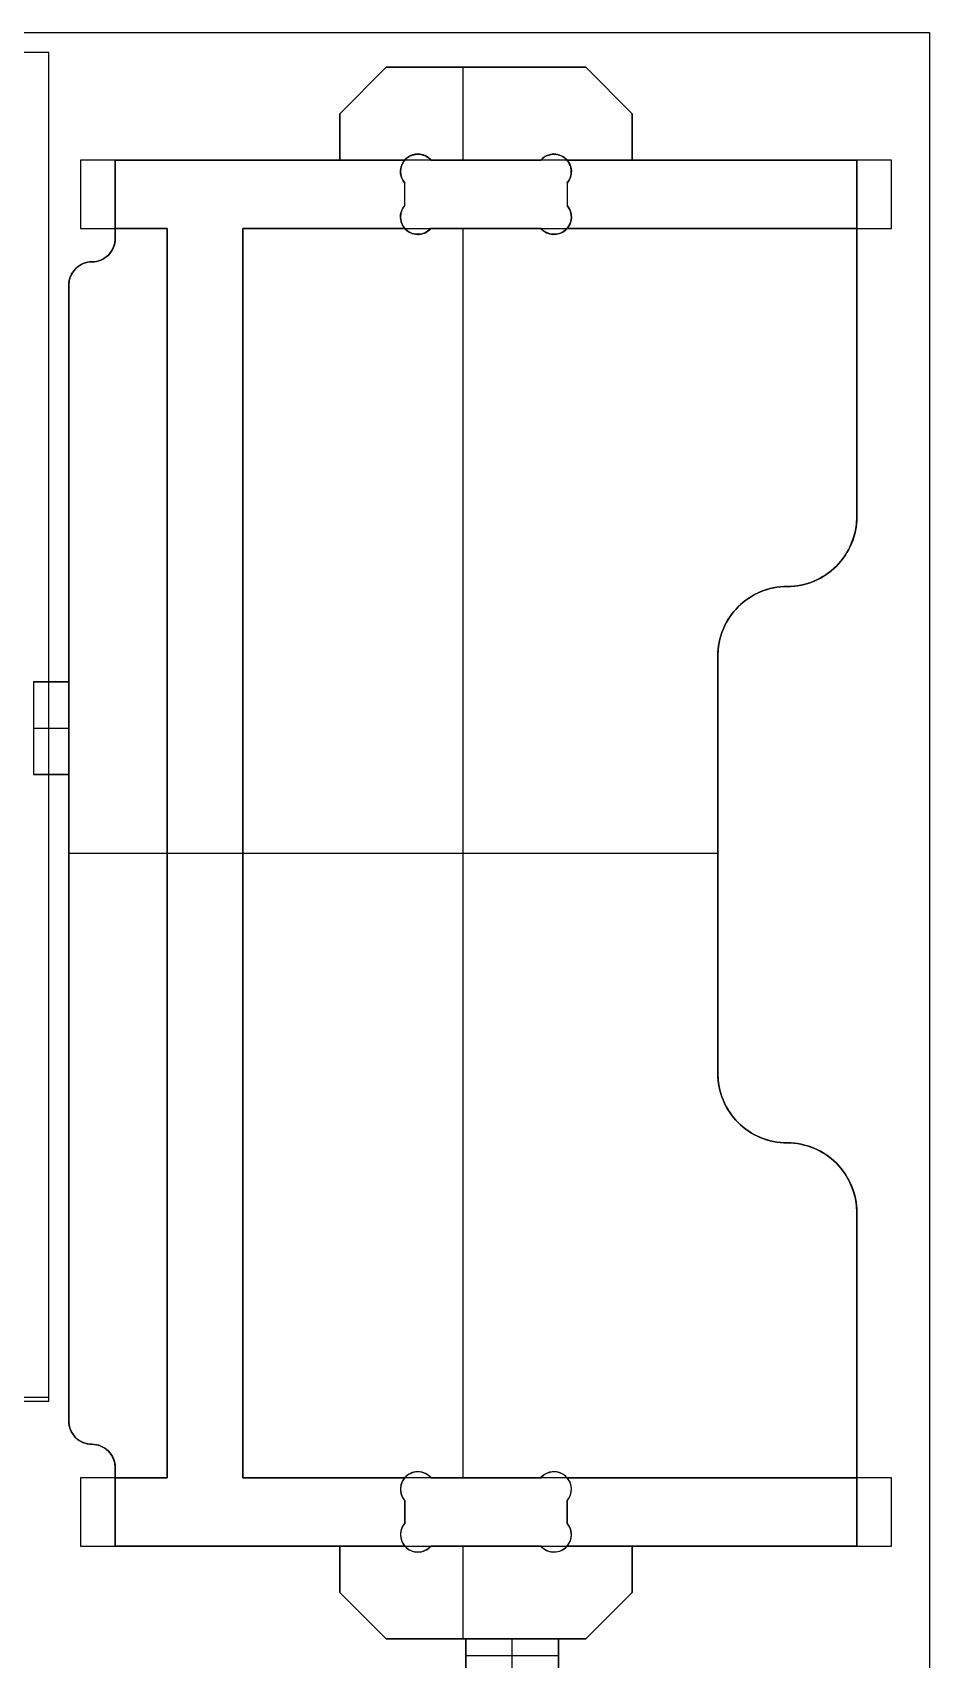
# Model space of a CAD drawing. Extents: x 0 to 96, y 0 to 48.
# Drawn here: x 86.32 to 96, y 30.46 to 48 of the extents above; entities that cross this region are included whole.
import ezdxf

# ---------------------------------------------------------------- set-up
doc = ezdxf.new("R2010")
doc.units = 0
doc.header["$MEASUREMENT"] = 0
for name, color, linetype in [('POCKETS_10_MM', 5, 'CONTINUOUS'), ('PROFILE_-_INSIDE', 30, 'CONTINUOUS'), ('PROFILE_-_OUTSIDE', 18, 'CONTINUOUS'), ('STOCK_PERIMETER', 1, 'CONTINUOUS'), ('TABS', 51, 'CONTINUOUS')]:
    doc.layers.add(name, color=color, linetype=linetype)

msp = doc.modelspace()

# ---------------------------------------------------------------- linework, layer by layer
at = {"layer": 'POCKETS_10_MM'}
for points in [[(71.957, 33.241), (86.502, 33.241), (86.502, 47.786), (71.957, 47.786)], [(72, 33.284), (86.502, 33.284), (86.502, 47.786), (72, 47.786)], [(86.841, 45.887), (87.778, 45.887), (87.778, 32.417), (86.841, 32.417), (86.841, 31.679), (95.591, 31.679), (95.591, 32.417), (88.593, 32.417), (88.593, 45.887), (95.591, 45.887), (95.591, 46.625), (86.841, 46.625)]]:
    msp.add_lwpolyline(points, close=True, dxfattribs=at)
at = {"layer": 'PROFILE_-_INSIDE'}
for points in [[(91.81, 45.887), (90.622, 45.887, -1), (90.341, 46.136), (90.341, 46.376, -1), (90.622, 46.625), (91.81, 46.625, -1), (92.091, 46.376), (92.091, 46.136, -1)], [(91.81, 32.417), (90.622, 32.417, 1), (90.341, 32.168), (90.341, 31.928, 1), (90.622, 31.679), (91.81, 31.679, 1), (92.091, 31.928), (92.091, 32.168, 1)]]:
    msp.add_lwpolyline(points, format="xyb", close=True, dxfattribs=at)
at = {"layer": 'PROFILE_-_OUTSIDE'}
for p, q in [((89.638, 47.125), (90.138, 47.625)), ((89.638, 47.125), (90.138, 47.625)), ((89.638, 47.125, 0.74), (90.138, 47.625, 0.74)), ((90.138, 47.625, 0.37), (89.638, 47.125, 0.37)), ((89.638, 47.125, 0), (90.138, 47.625, 0)), ((90.138, 47.625), (92.293, 47.625)), ((90.138, 47.625), (92.293, 47.625)), ((90.138, 47.625, 0.74), (90.138, 47.625)), ((90.138, 47.625, 0.74), (92.293, 47.625, 0.74)), ((92.293, 47.625, 0.37), (90.138, 47.625, 0.37)), ((90.138, 47.625, 0), (92.293, 47.625, 0)), ((90.966, 47.625), (90.966, 46.625)), ((90.966, 47.625, 0.74), (90.966, 46.625, 0.74)), ((91.216, 47.625), (91.216, 47.625, 0.74)), ((92.293, 47.625), (92.793, 47.125)), ((92.293, 47.625), (92.793, 47.125)), ((92.293, 47.625, 0.74), (92.293, 47.625)), ((92.293, 47.625, 0.74), (92.793, 47.125, 0.74)), ((92.793, 47.125, 0.37), (92.293, 47.625, 0.37)), ((92.293, 47.625, 0), (92.793, 47.125, 0)), ((89.888, 47.375), (89.888, 47.375, 0.74)), ((92.543, 47.375), (92.543, 47.375, 0.74)), ((89.638, 46.625), (89.638, 47.125)), ((89.638, 46.625), (89.638, 47.125)), ((89.638, 46.625, 0.74), (89.638, 47.125, 0.74)), ((89.638, 47.125, 0.74), (89.638, 47.125)), ((89.638, 47.125, 0.37), (89.638, 46.625, 0.37)), ((89.638, 46.625, 0), (89.638, 47.125, 0)), ((92.793, 47.125), (92.793, 46.625)), ((92.793, 47.125), (92.793, 46.625)), ((92.793, 47.125), (92.793, 47.125, 0.74)), ((92.793, 47.125, 0.74), (92.793, 46.625, 0.74)), ((92.793, 46.625, 0.37), (92.793, 47.125, 0.37)), ((92.793, 47.125, 0), (92.793, 46.625, 0)), ((89.638, 46.875), (89.638, 46.875, 0.74)), ((92.793, 46.875), (92.793, 46.875, 0.74)), ((87.216, 45.902), (87.216, 46.625)), ((87.216, 46.625), (89.638, 46.625)), ((87.216, 46.625), (89.638, 46.625)), ((87.216, 46.625, 0.4), (87.216, 45.887, 0.4)), ((87.216, 46.625, 0.4), (87.216, 46.625)), ((89.638, 46.625, 0.4), (87.216, 46.625, 0.4)), ((89.638, 46.625, 0.37), (87.216, 46.625, 0.37)), ((87.216, 45.902, 0), (87.216, 46.625, 0)), ((87.216, 46.625, 0), (89.638, 46.625, 0)), ((88.427, 46.625), (88.427, 46.625, 0.4)), ((89.638, 46.625, 0.74), (89.638, 46.625, 0.4)), ((89.638, 46.625, 0.4), (89.638, 46.625)), ((90.341, 46.625, 0.4), (89.638, 46.625, 0.4)), ((90.341, 46.625, 0.74), (89.638, 46.625, 0.74)), ((89.638, 46.625, 0.57), (90.341, 46.625, 0.57)), ((90.341, 46.625, 0.4), (90.341, 46.625, 0.74)), ((90.357, 46.641, 0), (90.357, 46.641, 0.74)), ((90.622, 46.625), (91.81, 46.625)), ((91.81, 46.625, 0.74), (90.622, 46.625, 0.74)), ((90.622, 46.625, 0.4), (91.81, 46.625, 0.4)), ((90.622, 46.625, 0.4), (90.622, 46.625)), ((90.622, 46.625, 0.74), (90.622, 46.625, 0.4)), ((90.622, 46.625, 0.57), (91.81, 46.625, 0.57)), ((91.216, 46.625, 0.4), (91.216, 46.625, 0.74)), ((91.216, 46.625, 0), (91.216, 46.625, 0.4)), ((91.81, 46.625, 0.4), (91.81, 46.625)), ((91.81, 46.625, 0.74), (91.81, 46.625, 0.4)), ((92.075, 46.641, 0), (92.075, 46.641, 0.74)), ((92.793, 46.625, 0.4), (92.091, 46.625, 0.4)), ((92.793, 46.625, 0.74), (92.091, 46.625, 0.74)), ((92.091, 46.625, 0.74), (92.091, 46.625, 0.4)), ((92.091, 46.625, 0.57), (92.793, 46.625, 0.57)), ((92.793, 46.625), (95.216, 46.625)), ((92.793, 46.625), (95.216, 46.625)), ((92.793, 46.625, 0.4), (92.793, 46.625, 0.74)), ((92.793, 46.625, 0.4), (92.793, 46.625)), ((95.216, 46.625, 0.4), (92.793, 46.625, 0.4)), ((95.216, 46.625, 0.37), (92.793, 46.625, 0.37)), ((92.793, 46.625, 0), (95.216, 46.625, 0)), ((94.005, 46.625), (94.005, 46.625, 0.4)), ((95.216, 46.625), (95.216, 42.777)), ((95.216, 45.887, 0.4), (95.216, 46.625, 0.4)), ((95.216, 46.625, 0.4), (95.216, 46.625)), ((95.216, 46.625, 0), (95.216, 42.777, 0)), ((90.341, 46.136), (90.341, 46.376)), ((90.341, 46.136, 0.4), (90.341, 46.376, 0.4)), ((90.341, 46.376, 0.4), (90.341, 46.376)), ((92.091, 46.376), (92.091, 46.136)), ((92.091, 46.376, 0.4), (92.091, 46.136, 0.4)), ((92.091, 46.376, 0.4), (92.091, 46.376)), ((90.341, 46.256, 0), (90.341, 46.256, 0.4)), ((92.091, 46.256, 0), (92.091, 46.256, 0.4)), ((90.341, 46.136, 0.4), (90.341, 46.136)), ((92.091, 46.136, 0.4), (92.091, 46.136)), ((87.216, 45.777), (87.216, 45.902)), ((87.216, 45.902), (87.216, 45.902, 0.4)), ((87.216, 45.777, 0), (87.216, 45.902, 0)), ((87.216, 45.887, 0.4), (87.216, 45.887, 0.74)), ((87.216, 45.887, 0.4), (87.778, 45.887, 0.4)), ((87.216, 45.887, 0.74), (87.778, 45.887, 0.74)), ((87.778, 45.887, 0.57), (87.216, 45.887, 0.57)), ((87.31, 45.887, 0.4), (87.31, 45.887, 0.74)), ((87.778, 45.887, 0.4), (87.778, 32.417, 0.4)), ((87.778, 45.887, 0.74), (87.778, 45.887, 0.4)), ((87.778, 45.887, 0.74), (87.778, 32.417, 0.74)), ((87.778, 32.417, 0.57), (87.778, 45.887, 0.57)), ((88.593, 45.887, 0.4), (90.341, 45.887, 0.4)), ((88.593, 32.417, 0.4), (88.593, 45.887, 0.4)), ((88.593, 32.417, 0.74), (88.593, 45.887, 0.74)), ((88.593, 45.887, 0.74), (88.593, 45.887, 0.4)), ((88.593, 45.887, 0.74), (90.341, 45.887, 0.74)), ((88.593, 45.887, 0.57), (88.593, 32.417, 0.57)), ((90.341, 45.887, 0.57), (88.593, 45.887, 0.57)), ((90.341, 45.887, 0.74), (90.341, 45.887, 0.4)), ((90.357, 45.871, 0), (90.357, 45.871, 0.74)), ((91.81, 45.887), (90.622, 45.887)), ((90.622, 45.887, 0.74), (91.81, 45.887, 0.74)), ((91.81, 45.887, 0.4), (90.622, 45.887, 0.4)), ((90.622, 45.887, 0.4), (90.622, 45.887)), ((90.622, 45.887, 0.74), (90.622, 45.887, 0.4)), ((91.81, 45.887, 0.57), (90.622, 45.887, 0.57)), ((90.966, 45.887), (90.966, 32.417)), ((90.966, 45.887, 0.74), (90.966, 32.417, 0.74)), ((91.216, 45.887, 0), (91.216, 45.887, 0.4)), ((91.81, 45.887), (91.81, 45.887, 0.4)), ((91.81, 45.887, 0.4), (91.81, 45.887, 0.74)), ((92.075, 45.871, 0), (92.075, 45.871, 0.74)), ((92.091, 45.887, 0.4), (92.091, 45.887, 0.74)), ((92.091, 45.887, 0.4), (95.216, 45.887, 0.4)), ((92.091, 45.887, 0.74), (95.216, 45.887, 0.74)), ((95.216, 45.887, 0.57), (92.091, 45.887, 0.57)), ((92.092, 45.887, 0.4), (92.092, 45.887, 0.74)), ((95.216, 45.887, 0.74), (95.216, 45.887, 0.4)), ((87.216, 45.777), (87.216, 45.777, 0.74)), ((86.966, 45.527), (86.966, 45.527, 0.74)), ((86.716, 33.027), (86.716, 45.277)), ((86.716, 45.277), (86.716, 45.277, 0.74)), ((86.716, 33.027, 0), (86.716, 45.277, 0)), ((95.216, 42.777), (95.216, 42.777, 0.74)), ((95.025, 42.277), (95.025, 42.277, 0.74)), ((94.466, 42.027), (94.466, 42.027, 0.74)), ((93.716, 41.277), (93.716, 36.777)), ((93.716, 41.277), (93.716, 41.277, 0.74)), ((93.716, 41.277, 0), (93.716, 36.777, 0)), ((86.716, 39.152), (93.716, 39.152)), ((86.716, 39.152, 0.74), (87.778, 39.152, 0.74)), ((87.778, 39.152, 0.4), (87.778, 39.152, 0.74)), ((87.778, 39.152, 0.4), (88.593, 39.152, 0.4)), ((88.593, 39.152, 0.4), (88.593, 39.152, 0.74)), ((88.593, 39.152, 0.74), (93.716, 39.152, 0.74)), ((93.716, 36.777), (93.716, 36.777, 0.74)), ((94.466, 36.027), (94.466, 36.027, 0.74)), ((95.216, 35.277), (95.216, 31.679)), ((95.216, 35.277), (95.216, 35.277, 0.74)), ((95.216, 35.277, 0), (95.216, 31.679, 0)), ((86.716, 33.027), (86.716, 33.027, 0.74)), ((86.966, 32.777), (86.966, 32.777, 0.74)), ((87.216, 31.679), (87.216, 32.527)), ((87.216, 32.527), (87.216, 32.527, 0.74)), ((87.216, 31.679, 0), (87.216, 32.527, 0)), ((87.778, 32.417, 0.4), (87.216, 32.417, 0.4)), ((87.778, 32.417, 0.74), (87.216, 32.417, 0.74)), ((87.216, 32.417, 0.4), (87.216, 31.679, 0.4)), ((87.216, 32.417, 0.74), (87.216, 32.417, 0.4)), ((87.216, 32.417, 0.57), (87.778, 32.417, 0.57)), ((87.31, 32.417, 0.4), (87.31, 32.417, 0.74)), ((87.778, 32.417, 0.74), (87.778, 32.417, 0.4)), ((88.593, 32.417, 0.74), (88.593, 32.417, 0.4)), ((90.341, 32.417, 0.4), (88.593, 32.417, 0.4)), ((90.341, 32.417, 0.74), (88.593, 32.417, 0.74)), ((88.593, 32.417, 0.57), (90.341, 32.417, 0.57)), ((90.341, 32.417, 0.4), (90.341, 32.417, 0.74)), ((90.357, 32.433, 0), (90.357, 32.433, 0.74)), ((90.622, 32.417), (91.81, 32.417)), ((91.81, 32.417, 0.74), (90.622, 32.417, 0.74)), ((91.81, 32.417, 0.4), (90.622, 32.417, 0.4)), ((90.622, 32.417, 0.4), (90.622, 32.417)), ((90.622, 32.417, 0.74), (90.622, 32.417, 0.4)), ((90.622, 32.417, 0.57), (91.81, 32.417, 0.57)), ((91.216, 32.417, 0), (91.216, 32.417, 0.4)), ((91.81, 32.417), (91.81, 32.417, 0.4)), ((91.81, 32.417, 0.4), (91.81, 32.417, 0.74)), ((92.075, 32.433, 0), (92.075, 32.433, 0.74)), ((95.216, 32.417, 0.4), (92.091, 32.417, 0.4)), ((95.216, 32.417, 0.74), (92.091, 32.417, 0.74)), ((92.091, 32.417, 0.74), (92.091, 32.417, 0.4)), ((92.091, 32.417, 0.57), (95.216, 32.417, 0.57)), ((92.092, 32.417, 0.4), (92.092, 32.417, 0.74)), ((95.216, 31.679, 0.4), (95.216, 32.417, 0.4)), ((95.216, 32.417, 0.4), (95.216, 32.417, 0.74)), ((90.341, 31.928), (90.341, 32.168)), ((90.341, 31.928, 0.4), (90.341, 32.168, 0.4)), ((90.341, 32.168, 0.4), (90.341, 32.168)), ((92.091, 32.168), (92.091, 31.928)), ((92.091, 32.168, 0.4), (92.091, 31.928, 0.4)), ((92.091, 32.168, 0.4), (92.091, 32.168)), ((90.341, 32.048, 0), (90.341, 32.048, 0.4)), ((92.091, 32.048, 0), (92.091, 32.048, 0.4)), ((90.341, 31.928, 0.4), (90.341, 31.928)), ((92.091, 31.928, 0.4), (92.091, 31.928)), ((89.638, 31.679), (87.216, 31.679)), ((89.638, 31.679), (87.216, 31.679)), ((87.216, 31.679, 0.4), (87.216, 31.679)), ((87.216, 31.679, 0.4), (89.638, 31.679, 0.4)), ((87.216, 31.679, 0.37), (89.638, 31.679, 0.37)), ((89.638, 31.679, 0), (87.216, 31.679, 0)), ((88.427, 31.679), (88.427, 31.679, 0.4)), ((89.638, 31.179), (89.638, 31.679)), ((89.638, 31.179), (89.638, 31.679)), ((89.638, 31.179, 0.74), (89.638, 31.679, 0.74)), ((89.638, 31.679, 0.4), (89.638, 31.679, 0.74)), ((89.638, 31.679, 0.4), (89.638, 31.679)), ((89.638, 31.679, 0.4), (90.341, 31.679, 0.4)), ((89.638, 31.679, 0.74), (90.341, 31.679, 0.74)), ((89.638, 31.679, 0.37), (89.638, 31.179, 0.37)), ((90.341, 31.679, 0.57), (89.638, 31.679, 0.57)), ((89.638, 31.179, 0), (89.638, 31.679, 0)), ((90.341, 31.679, 0.74), (90.341, 31.679, 0.4)), ((90.357, 31.663, 0), (90.357, 31.663, 0.74)), ((91.81, 31.679), (90.622, 31.679)), ((90.622, 31.679, 0.74), (91.81, 31.679, 0.74)), ((90.622, 31.679, 0.4), (91.81, 31.679, 0.4)), ((90.622, 31.679, 0.4), (90.622, 31.679)), ((90.622, 31.679, 0.74), (90.622, 31.679, 0.4)), ((91.81, 31.679, 0.57), (90.622, 31.679, 0.57)), ((90.966, 31.679), (90.966, 30.679)), ((90.966, 31.679, 0.74), (90.966, 30.679, 0.74)), ((91.216, 31.679, 0.4), (91.216, 31.679, 0.74)), ((91.216, 31.679, 0), (91.216, 31.679, 0.4)), ((91.81, 31.679, 0.4), (91.81, 31.679)), ((91.81, 31.679, 0.74), (91.81, 31.679, 0.4)), ((92.075, 31.663, 0), (92.075, 31.663, 0.74)), ((92.091, 31.679, 0.4), (92.091, 31.679, 0.74)), ((92.091, 31.679, 0.4), (92.793, 31.679, 0.4)), ((92.091, 31.679, 0.74), (92.793, 31.679, 0.74)), ((92.793, 31.679, 0.57), (92.091, 31.679, 0.57)), ((95.216, 31.679), (92.793, 31.679)), ((92.793, 31.679), (92.793, 31.179)), ((92.793, 31.679), (92.793, 31.179)), ((95.216, 31.679), (92.793, 31.679)), ((92.793, 31.679, 0.74), (92.793, 31.679, 0.4)), ((92.793, 31.679, 0.74), (92.793, 31.179, 0.74)), ((92.793, 31.679, 0.4), (92.793, 31.679)), ((92.793, 31.679, 0.4), (95.216, 31.679, 0.4)), ((92.793, 31.179, 0.37), (92.793, 31.679, 0.37)), ((92.793, 31.679, 0.37), (95.216, 31.679, 0.37)), ((95.216, 31.679, 0), (92.793, 31.679, 0)), ((92.793, 31.679, 0), (92.793, 31.179, 0)), ((94.005, 31.679), (94.005, 31.679, 0.4)), ((95.216, 31.679, 0.4), (95.216, 31.679)), ((89.638, 31.429), (89.638, 31.429, 0.74)), ((92.793, 31.429), (92.793, 31.429, 0.74)), ((90.138, 30.679), (89.638, 31.179)), ((90.138, 30.679), (89.638, 31.179)), ((90.138, 30.679, 0.74), (89.638, 31.179, 0.74)), ((89.638, 31.179, 0.74), (89.638, 31.179)), ((89.638, 31.179, 0.37), (90.138, 30.679, 0.37)), ((90.138, 30.679, 0), (89.638, 31.179, 0)), ((92.793, 31.179), (92.293, 30.679)), ((92.793, 31.179), (92.293, 30.679)), ((92.793, 31.179, 0.74), (92.293, 30.679, 0.74)), ((92.293, 30.679, 0.37), (92.793, 31.179, 0.37)), ((92.793, 31.179, 0), (92.293, 30.679, 0)), ((92.793, 31.179, 0.74), (92.793, 31.179)), ((89.888, 30.929), (89.888, 30.929, 0.74)), ((92.543, 30.929), (92.543, 30.929, 0.74)), ((92.293, 30.679), (90.138, 30.679)), ((92.293, 30.679), (90.138, 30.679)), ((92.293, 30.679, 0.74), (90.138, 30.679, 0.74)), ((90.138, 30.679, 0.74), (90.138, 30.679)), ((90.138, 30.679, 0.37), (92.293, 30.679, 0.37)), ((92.293, 30.679, 0), (90.138, 30.679, 0)), ((91.216, 30.679), (91.216, 30.679, 0.74)), ((92.293, 30.679, 0.74), (92.293, 30.679))]:
    msp.add_line(p, q, dxfattribs=at)
for points in [[(87.216, 31.679), (87.216, 32.527, 0.414214), (86.966, 32.777, -0.414214), (86.716, 33.027), (86.716, 45.277, -0.414214), (86.966, 45.527, 0.414214), (87.216, 45.777), (87.216, 46.625)], [(87.216, 46.625), (87.216, 45.902), (87.216, 45.777, -0.414214), (86.966, 45.527, 0.414214), (86.716, 45.277), (86.716, 33.027, 0.414214), (86.966, 32.777, -0.414214), (87.216, 32.527), (87.216, 31.679)], [(95.216, 46.625), (95.216, 42.777, -0.414214), (94.466, 42.027, 0.414214), (93.716, 41.277), (93.716, 36.777, 0.414214), (94.466, 36.027, -0.414214), (95.216, 35.277), (95.216, 31.679)], [(95.216, 31.679), (95.216, 35.277, 0.414214), (94.466, 36.027, -0.414214), (93.716, 36.777), (93.716, 41.277, -0.414214), (94.466, 42.027, 0.414214), (95.216, 42.777), (95.216, 46.625)], [(87.216, 32.417), (87.216, 32.527, 0.414214), (86.966, 32.777, -0.414214), (86.716, 33.027), (86.716, 45.277, -0.414214), (86.966, 45.527, 0.414214), (87.216, 45.777), (87.216, 45.887)], [(95.216, 45.887), (95.216, 42.777, -0.414214), (94.466, 42.027, 0.414214), (93.716, 41.277), (93.716, 36.777, 0.414214), (94.466, 36.027, -0.414214), (95.216, 35.277), (95.216, 32.417)]]:
    msp.add_lwpolyline(points, format="xyb", dxfattribs=at)
for centre, radius, start, end in [((90.481, 46.501), 0.188, 41.511, 221.511), ((90.481, 46.501, 0.74), 0.188, 41.511, 138.489), ((91.95, 46.501), 0.187, 318.489, 138.489), ((91.95, 46.501, 0.74), 0.187, 41.511, 138.489), ((90.481, 46.501, 0.4), 0.188, 138.489, 221.511), ((91.95, 46.501, 0.4), 0.188, 318.489, 41.511), ((90.481, 46.011), 0.188, 138.489, 318.489), ((90.481, 46.011, 0.4), 0.188, 138.489, 221.511), ((91.95, 46.011), 0.188, 221.511, 41.511), ((91.95, 46.011, 0.4), 0.188, 318.489, 41.511), ((86.966, 45.777), 0.25, 270, 0), ((86.966, 45.777, 0), 0.25, 270, 0), ((86.966, 45.277), 0.25, 90, 180), ((86.966, 45.277, 0), 0.25, 90, 180), ((94.466, 42.777), 0.75, 270, 360), ((94.466, 42.777, 0), 0.75, 270, 360), ((94.466, 41.277), 0.75, 90, 180), ((94.466, 41.277, 0), 0.75, 90, 180), ((94.466, 36.777), 0.75, 180, 270), ((94.466, 36.777, 0), 0.75, 180, 270), ((94.466, 35.277), 0.75, 0, 90), ((94.466, 35.277, 0), 0.75, 0, 90), ((86.966, 33.027), 0.25, 180, 270), ((86.966, 33.027, 0), 0.25, 180, 270), ((86.966, 32.527), 0.25, 360, 90), ((86.966, 32.527, 0), 0.25, 360, 90), ((90.481, 32.293), 0.188, 41.511, 221.511), ((91.95, 32.293), 0.188, 318.489, 138.489), ((90.481, 32.293, 0.4), 0.188, 138.489, 221.511), ((91.95, 32.293, 0.4), 0.188, 318.489, 41.511), ((90.481, 31.803), 0.187, 138.489, 318.489), ((90.481, 31.803, 0.4), 0.188, 138.489, 221.511), ((91.95, 31.803), 0.188, 221.511, 41.511), ((91.95, 31.803, 0.4), 0.188, 318.489, 41.511), ((90.481, 31.803, 0.74), 0.188, 221.511, 318.489), ((91.95, 31.803, 0.74), 0.187, 221.511, 318.489)]:
    msp.add_arc(centre, radius, start, end, dxfattribs=at)
at = {"layer": 'PROFILE_-_OUTSIDE', "extrusion": (4.50024e-10, -6.12564e-08, 1)}
msp.add_arc((90.481, 46.011, 0.74), 0.187, 221.511, 318.489, dxfattribs=at)
at = {"layer": 'PROFILE_-_OUTSIDE', "extrusion": (4.5002e-10, -5.28515e-08, 1)}
msp.add_arc((91.95, 46.011, 0.74), 0.187, 221.511, 318.489, dxfattribs=at)
at = {"layer": 'PROFILE_-_OUTSIDE', "extrusion": (4.50024e-10, 6.12564e-08, 1)}
msp.add_arc((90.481, 32.293, 0.74), 0.187, 41.511, 138.489, dxfattribs=at)
at = {"layer": 'PROFILE_-_OUTSIDE', "extrusion": (4.5002e-10, 5.28515e-08, 1)}
msp.add_arc((91.95, 32.293, 0.74), 0.187, 41.511, 138.489, dxfattribs=at)
at = {"layer": 'STOCK_PERIMETER'}
msp.add_lwpolyline([(0, 0), (0, 48), (96, 48), (96, 0)], close=True, dxfattribs=at)
at = {"layer": 'TABS'}
for p, q in [((86.716, 41), (86.336, 41)), ((86.716, 41, 0.15), (86.336, 41, 0.15)), ((86.336, 41), (86.336, 40)), ((86.336, 41, 0.15), (86.336, 41)), ((86.336, 41, 0.15), (86.336, 40, 0.15)), ((86.336, 41, 0.075), (86.716, 41, 0.075)), ((86.5, 40), (86.5, 41)), ((86.5, 41), (86.5, 41, 0.15)), ((86.5, 40, 0.15), (86.5, 41, 0.15)), ((86.716, 40), (86.716, 41)), ((86.716, 41), (86.716, 41, 0.15)), ((86.716, 40, 0.15), (86.716, 41, 0.15)), ((86.336, 40.535), (86.336, 40.535, 0.15)), ((86.336, 40.5), (86.716, 40.5)), ((86.336, 40.5, 0.15), (86.716, 40.5, 0.15)), ((86.336, 40), (86.336, 40, 0.15)), ((86.336, 40), (86.716, 40)), ((86.336, 40, 0.15), (86.716, 40, 0.15)), ((86.716, 40, 0.075), (86.336, 40, 0.075)), ((86.5, 40), (86.5, 40, 0.15)), ((86.716, 40, 0.15), (86.716, 40)), ((92, 30.679), (91, 30.679)), ((91, 30.679), (91, 30.679, 0.15)), ((92, 30.679, 0.15), (91, 30.679, 0.15)), ((91, 30.679), (91, 30.304)), ((91, 30.679, 0.15), (91, 30.304, 0.15)), ((91, 30.304, 0.075), (91, 30.679, 0.075)), ((91.216, 30.679), (91.216, 30.679, 0.15)), ((91.5, 30.304), (91.5, 30.679)), ((91.5, 30.304, 0.15), (91.5, 30.679, 0.15)), ((92, 30.679, 0.15), (92, 30.679)), ((92, 30.304), (92, 30.679)), ((92, 30.304, 0.15), (92, 30.679, 0.15)), ((92, 30.679, 0.075), (92, 30.304, 0.075)), ((91, 30.5), (92, 30.5)), ((91, 30.5), (91, 30.5, 0.15)), ((91, 30.5, 0.15), (92, 30.5, 0.15)), ((92, 30.5), (92, 30.5, 0.15))]:
    msp.add_line(p, q, dxfattribs=at)

doc.saveas('drawing.dxf')
